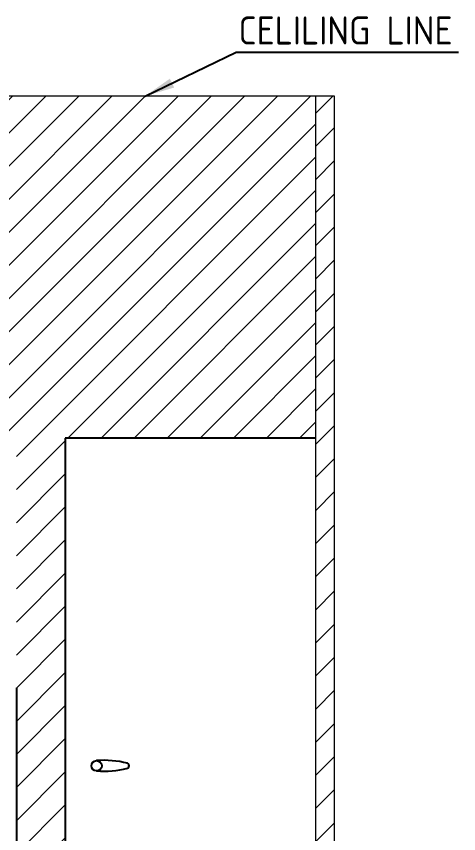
# Model space of a CAD drawing. Header units: millimetres. Extents: x -179594 to 13478, y -20517 to 22627.
# Drawn here: x 10326 to 11507, y 3430 to 5612 of the extents above; entities that cross this region are included whole.
import ezdxf

# ---------------------------------------------------------------- set-up
doc = ezdxf.new("R2010")
doc.units = ezdxf.units.MM
doc.header["$MEASUREMENT"] = 0
doc.linetypes.add('HIDDEN', pattern=[9.525, 6.35, -3.175])
doc.layers.get('0').update_dxf_attribs({"lineweight": 25})
for name, color, linetype, lineweight in [('D', 3, 'Continuous', 13), ('H', 2, 'HIDDEN', 15), ('S', 4, 'Continuous', 15)]:
    doc.layers.add(name, color=color, linetype=linetype, lineweight=lineweight)
doc.styles.get("Standard").update_dxf_attribs({"font": 'KAIU.TTF'})
doc.styles.add('STU25', font='isocp2.shx')
doc.dimstyles.new('STU25$7', dxfattribs={"dimscale": 40, "dimtxt": 2.5, "dimasz": 2, "dimexe": 1.25, "dimexo": 0.625, "dimgap": 1, "dimtad": 0, "dimdec": 4, "dimdsep": 46, "dimtxsty": 'STU25', "dimcen": 2.5, "dimazin": 2, "dimtfac": 1, "dimtdec": 4, "dimtmove": 0, "dimatfit": 3, "dimfxl": 0, "dimtolj": 1, "dimtzin": 0, "dimarcsym": 0})

msp = doc.modelspace()

# ---------------------------------------------------------------- hatches: boundary and pattern name
at = {"layer": 'D', "ltscale": 30}
h = msp.add_hatch(dxfattribs=at)
h.set_pattern_fill('ANSI31', color=256, scale=500, style=0)
h.set_pattern_definition([(45, (227163.32, 23019.17), (-44.194174, 44.194174), [])])
h.paths.add_polyline_path([(8625.963, 4486.253), (8625.963, 5399.319), (11125.963, 5399.319), (11125.963, 4486.253), (10456.747, 4486.253), (10456.747, 2699.319), (10325.963, 2699.319), (10325.963, 4499.319), (9425.963, 4499.319), (9425.963, 2699.319), (9295.178, 2699.319), (9295.178, 4486.253)])
at = {"layer": 'H', "ltscale": 5}
h = msp.add_hatch(dxfattribs=at)
h.set_pattern_fill('ANSI31', color=256, scale=500, style=0)
h.set_pattern_definition([(45, (226900.534, 23315.25), (-44.194174, 44.194174), [])])
h.paths.add_polyline_path([(11175.963, 2649.319), (11175.963, 5399.319), (11125.963, 5399.319), (11125.963, 2699.319), (8625.963, 2699.319), (8625.963, 5399.319), (8575.963, 5399.319), (8575.963, 2649.319)])
h.paths.add_polyline_path([(11175.963, 5399.319), (11125.963, 5399.319)], flags=16)
h.paths.add_polyline_path([(8575.963, 5399.319), (8625.963, 5399.319)], flags=16)

# ---------------------------------------------------------------- linework, layer by layer
for p, q in [((10455.963, 4486.253), (10455.963, 2699.319)), ((11125.963, 4486.253), (10455.963, 4486.253)), ((10325.963, 3819.319), (10325.963, 3399.319))]:
    msp.add_line(p, q)
msp.add_circle((10540.37, 3611.152), 13.838)
for centre, radius, start, end in [((10560, 3373.269), 252.485, 75.656554, 94.459065), ((10560, 3849.035), 252.485, 265.540935, 284.343446), ((10619.387, 3611.152), 7.438, 272.871294, 87.128706)]:
    msp.add_arc(centre, radius, start, end)
at = {"layer": 'S'}
for p, q in [((11175.963, 5399.319), (8625.963, 5399.319)), ((11125.963, 2699.319), (11125.963, 5399.319)), ((11175.963, 5399.319), (11125.963, 5399.319)), ((11175.963, 5399.319), (11125.963, 5399.319)), ((11175.963, 5399.319), (11125.963, 5399.319)), ((11175.963, 2649.319), (11175.963, 5399.319)), ((11125.963, 4699.319), (11125.963, 4709.319))]:
    msp.add_line(p, q, dxfattribs=at)

# ---------------------------------------------------------------- texts
at = {"layer": 'D', "color": 11, "insert": (10919.21, 5612.063), "char_height": 75, "attachment_point": 1}
msp.add_mtext('{\\Fisocp.shx;\\C3;CELILING LINE}', dxfattribs=at)

# ---------------------------------------------------------------- leaders
at = {"layer": 'D'}
msp.add_leader([(10669.685, 5399.319), (10913.144, 5516.666), (11507.193, 5516.666)], dimstyle='STU25$7', override={"dimgap": 1, "dimtad": 0}, dxfattribs=at)

doc.saveas('drawing.dxf')
